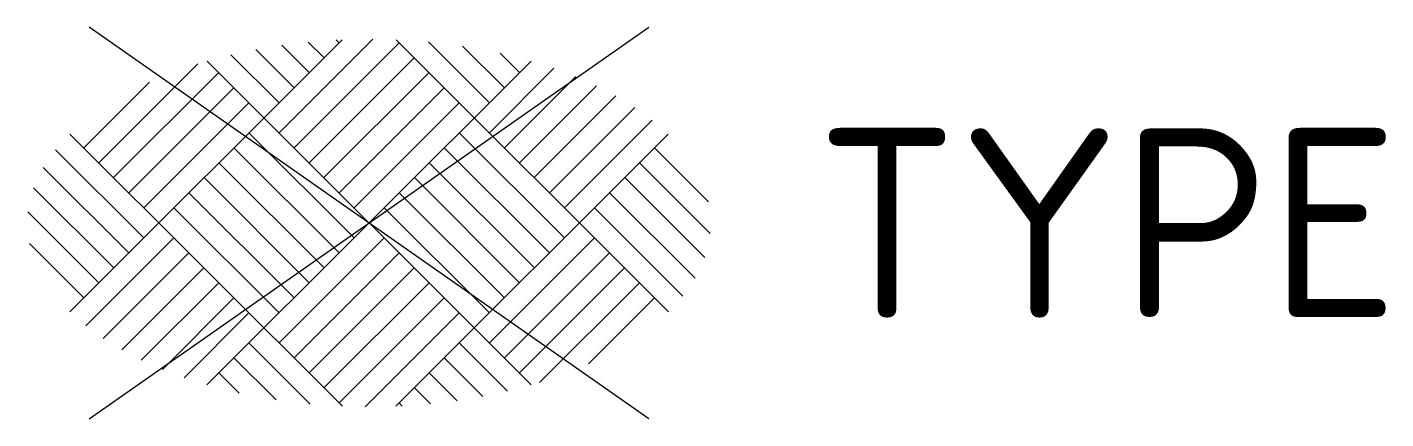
# Model space of a CAD drawing. Extents: x -3.3 to 9.7, y -1.9 to 1.9.
import ezdxf
from ezdxf.enums import TextEntityAlignment as Align

# ---------------------------------------------------------------- set-up
doc = ezdxf.new("R2010")
doc.units = 0
doc.styles.add('NLCS-ISO', font='NLCS-ISO.ttf')

msp = doc.modelspace()

# ---------------------------------------------------------------- hatches: boundary and pattern name
h = msp.add_hatch()
h.set_pattern_fill('AGR-MAAIVELD', color=256, scale=0.2, pattern_type=2)
h.set_pattern_definition([(45, (0, 0), (-1, 1), []), (45, (-0.1429, 0.1429), (0, 2), [1.4142, -1.4142]), (45, (-0.2857, 0.2857), (0, 2), [1.4142, -1.4142]), (45, (-0.4306, 0.4306), (0, 2), [1.4142, -1.4142]), (45, (-0.5714, 0.5714), (0, 2), [1.4142, -1.4142]), (45, (-0.7143, 0.7143), (0, 2), [1.4142, -1.4142]), (45, (-0.8571, 0.8571), (0, 2), [1.4142, -1.4142]), (315, (0, 0), (1, 1), []), (315, (0.1429, 0.1429), (2, -5e-16), [1.4142, -1.4142]), (315, (0.2857, 0.2857), (2, -5e-16), [1.4142, -1.4142]), (315, (0.4306, 0.4306), (2, -5e-16), [1.4142, -1.4142]), (315, (0.5714, 0.5714), (2, -5e-16), [1.4142, -1.4142]), (315, (0.7143, 0.7143), (2, -5e-16), [1.4142, -1.4142]), (315, (0.8571, 0.8571), (2, -5e-16), [1.4142, -1.4142])])
edge = h.paths.add_edge_path()
edge.add_ellipse((0, 0), major_axis=(-3.25, 0), ratio=0.538462, start_angle=0, end_angle=360)

# ---------------------------------------------------------------- linework, layer by layer
for p, q in [((-2.662, -1.864), (2.662, 1.864)), ((2.662, -1.864), (-2.662, 1.864))]:
    msp.add_line(p, q)

# ---------------------------------------------------------------- texts
at = {"style": 'NLCS-ISO'}
msp.add_attdef('TYPE', text='', height=1.8, dxfattribs=at).set_placement((4.25, 0), align=Align.MIDDLE_LEFT)

doc.saveas('drawing.dxf')
